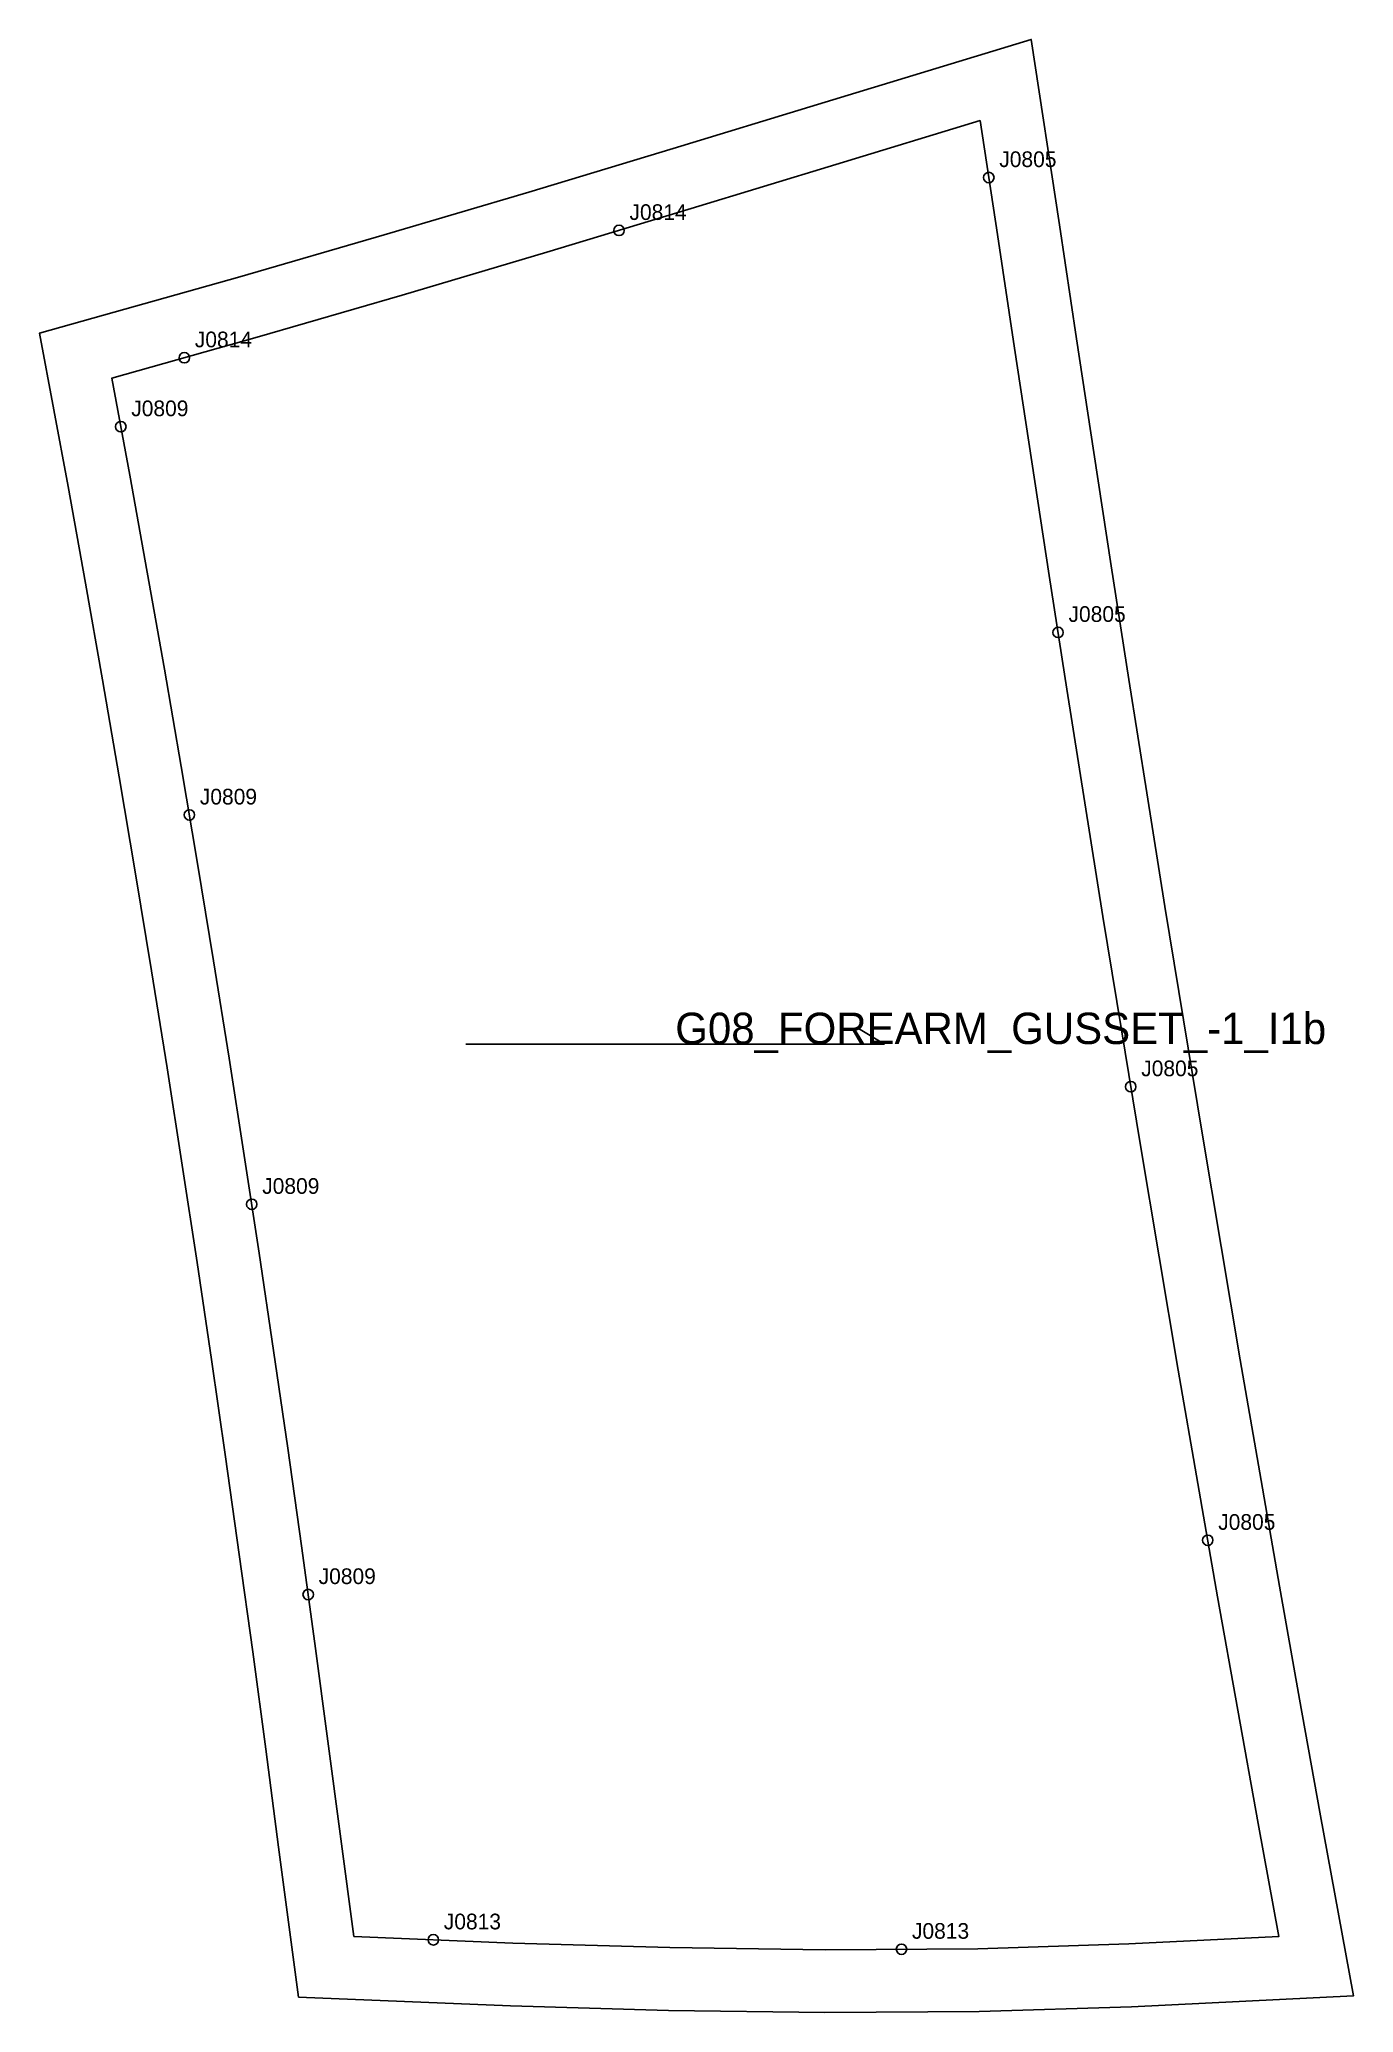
# Model space of a CAD drawing. Header units: millimetres. Extents: x -60 to 191, y -15 to 363.
import ezdxf

# ---------------------------------------------------------------- set-up
doc = ezdxf.new("R2010")
doc.units = ezdxf.units.MM
for name, color, linetype in [('CUT', 1, 'Continuous'), ('GRAIN', 3, 'Continuous'), ('LABEL', 7, 'Continuous'), ('NOTCH', 2, 'Continuous'), ('SEW', 5, 'Continuous')]:
    doc.layers.add(name, color=color, linetype=linetype)

msp = doc.modelspace()

# ---------------------------------------------------------------- linework, layer by layer
at = {"layer": 'CUT'}
msp.add_lwpolyline([(-10.56, -11.57), (-14.39, 17.1), (-16.85, 35.78), (-19.34, 54.42), (-21.9, 73.05), (-24.52, 91.66), (-27.21, 110.27), (-29.97, 128.86), (-32.8, 147.45), (-35.7, 166.02), (-38.68, 184.58), (-41.72, 203.12), (-44.84, 221.66), (-48.03, 240.18), (-51.29, 258.69), (-54.63, 277.17), (-60.09, 306.44), (-21.81, 317.22), (5.82, 325.24), (33.42, 333.44), (61.01, 341.76), (88.6, 350.16), (129.47, 362.61), (134.88, 327.15), (138.15, 305.41), (141.44, 283.68), (144.76, 261.97), (148.13, 240.27), (151.55, 218.58), (155.02, 196.9), (158.54, 175.23), (162.12, 153.56), (165.74, 131.91), (169.41, 110.26), (173.14, 88.62), (176.91, 66.99), (180.74, 45.37), (184.62, 23.77), (191.07, -11.31), (148.64, -13.41), (119.52, -14.34), (90.01, -14.53), (60.15, -14.12), (29.96, -13.25), (-10.56, -11.57)], close=True, dxfattribs=at)
at = {"layer": 'GRAIN'}
for p, q in [((101.43, 170.59), (96.43, 173.59)), ((21.43, 170.59), (101.43, 170.59))]:
    msp.add_line(p, q, dxfattribs=at)
at = {"layer": 'NOTCH'}
for centre in [(121.36, 336.22), (50.68, 326.11), (-32.4, 301.77), (-44.55, 288.6), (134.59, 249.28), (-31.44, 214.38), (148.49, 162.44), (-19.52, 139.96), (163.2, 75.74), (-8.73, 65.37), (15.19, -0.63), (104.67, -2.43)]:
    msp.add_circle(centre, 1, dxfattribs=at)
at = {"layer": 'SEW'}
msp.add_lwpolyline([(0, 0), (30.38, -1.25), (60.41, -2.12), (90.05, -2.53), (119.29, -2.34), (148.15, -1.42), (176.79, 0), (172.81, 21.62), (168.93, 43.26), (165.09, 64.91), (161.31, 86.57), (157.58, 108.24), (153.9, 129.91), (150.28, 151.6), (146.7, 173.29), (143.18, 194.99), (139.7, 216.7), (136.28, 238.42), (132.9, 260.14), (129.58, 281.88), (126.29, 303.61), (123.01, 325.35), (119.7, 347.09), (92.1, 338.68), (64.49, 330.28), (36.87, 321.94), (9.2, 313.73), (-18.51, 305.68), (-46.28, 297.86), (-42.82, 279.34), (-39.48, 260.8), (-36.2, 242.24), (-33.01, 223.67), (-29.88, 205.09), (-26.83, 186.5), (-23.85, 167.89), (-20.94, 149.27), (-18.11, 130.65), (-15.34, 112.01), (-12.64, 93.36), (-10.01, 74.7), (-7.45, 56.03), (-4.95, 37.36), (-2.49, 18.68)], close=True, dxfattribs=at)

# ---------------------------------------------------------------- texts
at = {"layer": 'LABEL'}
for s, height, p in [('J0805', 3, (123.36, 338.22)), ('J0814', 3, (52.68, 328.11)), ('J0814', 3, (-30.4, 303.77)), ('J0809', 3, (-42.55, 290.6)), ('J0805', 3, (136.59, 251.28)), ('J0809', 3, (-29.44, 216.38)), ('G08_FOREARM_GUSSET_-1_I1b', 6, (61.43, 170.59)), ('J0805', 3, (150.49, 164.44)), ('J0809', 3, (-17.52, 141.96)), ('J0805', 3, (165.2, 77.74)), ('J0809', 3, (-6.73, 67.37)), ('J0813', 3, (17.19, 1.37)), ('J0813', 3, (106.67, -0.43))]:
    msp.add_text(s, height=height, dxfattribs=at).set_placement(p)

doc.saveas('drawing.dxf')
